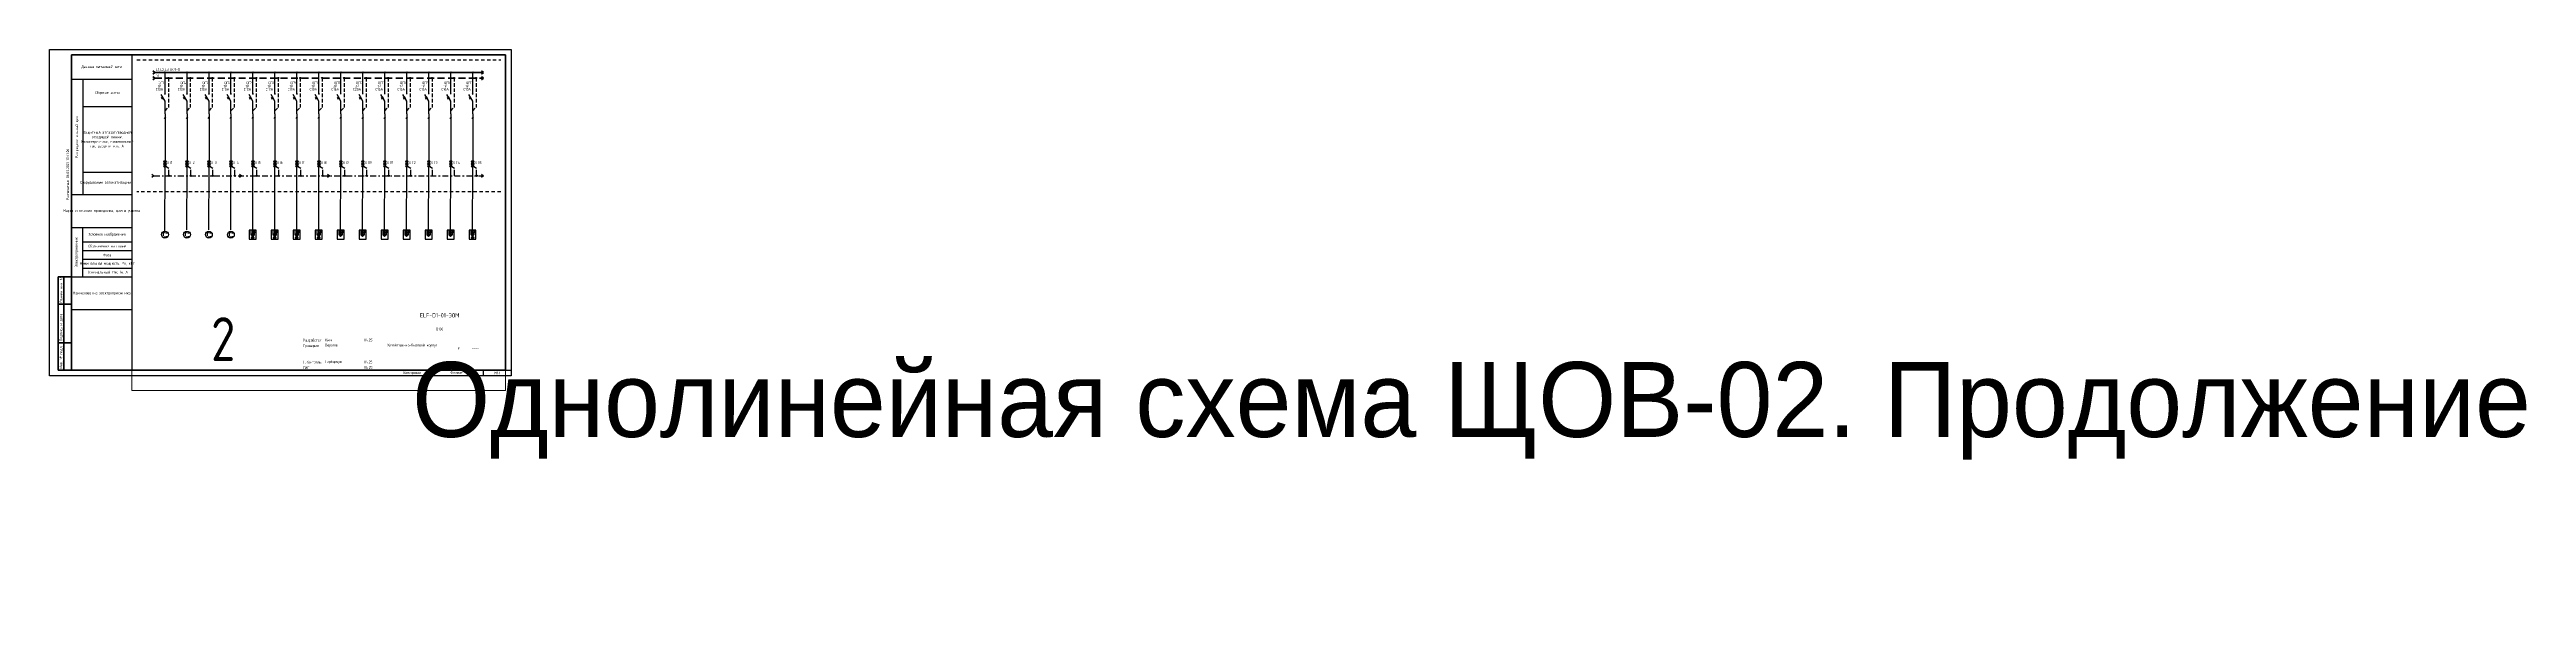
# Paper-space layout 'ЩР (2)' of a CAD drawing. Header units: millimetres. Extents: x 0 to 2254, y -218 to 297.
# The model-space entities are those that its viewports show. They can reach past a viewport. Long polylines and large blocks are cut down to what shows.
import ezdxf
from ezdxf.enums import TextEntityAlignment as Align

# ---------------------------------------------------------------- set-up
doc = ezdxf.new("R2018")
doc.units = ezdxf.units.MM
doc.set_wipeout_variables(frame=1)
for name, pattern in [('HIDDEN2', [4.7625, 3.175, -1.5875]), ('JIS_02_0.7', [1.35, 0.75, -0.6]), ('Штрихштриховая', [10.936111, 5.291667, -2.116667, 1.411111, -2.116667])]:
    doc.linetypes.add(name, pattern=pattern)
doc.layers.add('0_UNC Defpoints ЭОМ', color=6, linetype='Continuous', plot=False)
for name, color, linetype in [('0_UNC_5 Доп. Оборудования', 1, 'Continuous'), ('0_XT', 7, 'Continuous'), ('0_Рамка', 7, 'Continuous'), ('Нумерация QF', 7, 'Continuous')]:
    doc.layers.add(name, color=color, linetype=linetype)
doc.styles.get("Standard").update_dxf_attribs({"font": 'arial.ttf'})
doc.styles.add('UNC_A', font='GOST2304A_0.ttf')
doc.styles.add('Unecom', font='GOST2304A_0.ttf', dxfattribs={"height": 2.5})
doc.styles.add('СПДС', font='isocpeur.ttf', dxfattribs={"width": 0.8, "height": 2.5})

# ---------------------------------------------------------------- blocks, each defined once
blk = doc.blocks.new('*U169')
at = {"lineweight": 60, "ltscale": 10}
for p, q in [((20, 292), (415, 292)), ((20, 5), (20, 292)), ((415, 292), (415, 5)), ((8, 90), (20, 90)), ((8, 5), (8, 90)), ((13, 90), (13, 5)), ((20, 90), (20, 5)), ((20, 90), (20, 5)), ((8, 65), (20, 65)), ((8, 30), (20, 30)), ((20, 5), (8, 5)), ((415, 5), (20, 5))]:
    blk.add_line(p, q, dxfattribs=at)
at = {"layer": '0_UNC Defpoints ЭОМ', "ltscale": 10}
blk.add_lwpolyline([(420, 0), (0, 0), (0, 297), (420, 297)], close=True, dxfattribs=at)
at = {"layer": '0_UNC Defpoints ЭОМ', "lineweight": 30}
blk.add_lwpolyline([(395, 5), (420, 5), (420, 0), (395, 0)], close=True, dxfattribs=at)
at = {"char_height": 2.5, "attachment_point": 4, "rotation": 90, "style": 'Unecom'}
for s, insert, width in [('{\\fGOST type A|b0|i1|c204|p34; }Взамен инв. №', (10.5, 65), 25), (' Подпись и дата', (10.5, 30), 35), (' Инв. № подл.', (10.5, 5), 24.419)]:
    blk.add_mtext(s, dxfattribs=dict(at, insert=insert, width=width))
at = {"style": 'Unecom'}
for s, insert, char_height, width, attachment_point, line_spacing_factor in [('ELF-D1-01-ЭОМ', (355, 55), 4, 120, 5, 2), ('Разработал', (230.7, 32), 2.5, 20, 4, 2), ('Проверил', (230.7, 27), 2.5, 20, 4, 2), ('Ким', (250.8, 32.5), 2.5, 19.921, 4, 2), ('Вересов', (250.8, 27.5), 2.5, 19.921, 4, 2), ('04.25', (290, 32.5), 2.5, 10, 5, 2), ('Хозяйственно-бытовой корпус', (330, 27.5), 2.5, 70, 5, 1.5), ('D100', (355, 42.5), 2.5, 115, 5, 1.5), ('Р', (372.5, 25), 2.5, 15, 5, 2), ('Н.Контроль', (230.7, 12), 2.5, 20, 4, 2), ('ГИП', (230.7, 7.3), 2.5, 20, 4, 2), ('----', (250.8, 7), 2.5, 19.921, 4, 2), ('Гарбарчук', (250.8, 12.5), 2.5, 19.921, 4, 2), ('04.25', (290, 12.5), 2.5, 10, 5, 2), ('04.25', (290, 7.5), 2.5, 10, 5, 2)]:
    blk.add_mtext(s, dxfattribs=dict(at, insert=insert, char_height=char_height, width=width, attachment_point=attachment_point, line_spacing_factor=line_spacing_factor))
at = {"char_height": 2.5, "attachment_point": 4, "style": 'Unecom'}
for s, insert, width in [('Формат  ', (364.9, 2.6), 50), ('\\pi1; ', (250, -133.2), 20), ('\\pi1; ', (250, -133.2), 20), ('\\pxi0.4; ', (250, -133.2), 20), ('\\pi1; ', (512.5, -218.3), 20), ('\\pi1; ', (512.5, -218.3), 20), ('\\pxi0.4; ', (512.5, -218.3), 20)]:
    blk.add_mtext(s, dxfattribs=dict(at, insert=insert, width=width))
at = {"style": 'Unecom'}
blk.add_attdef('ЛИСТ_№', text='', height=2.5, dxfattribs=at).set_placement((387.5, 25), align=Align.MIDDLE_CENTER)
blk.add_attdef('КОЛ-ВО_ЛИСТОВ', text='', height=2.5, dxfattribs=at).set_placement((404.7, 23.7), align=Align.CENTER)
at = {"lineweight": 30, "flags": 104}
blk.add_attdef('ОПИСАНИЕ_ЛИСТА', text='', height=2.5, dxfattribs=at).set_placement((329.9, 12.5), align=Align.MIDDLE_CENTER)
at = {"style": 'Unecom', "flags": 8}
blk.add_attdef('ФОРМАТ_БУМАГИ', (379.4, 1.3), '', height=2.5, dxfattribs=at)
at = {"layer": '0_Рамка', "style": 'СПДС', "width": 0.8}
blk.add_text('Распечатано 06.05.2021 13:41:06', height=2.5, rotation=90, dxfattribs=at).set_placement((16.5, 160), align=Align.MIDDLE_LEFT)
at = {"layer": 'Defpoints', "insert": (330, 2.5), "char_height": 2.5, "width": 70, "attachment_point": 5, "style": 'Unecom'}
blk.add_mtext('Копировал', dxfattribs=at)
blk = doc.blocks.new('_Боковик_схема Юником')
at = {"color": 0, "lineweight": -2, "ltscale": 3}
blk.add_lwpolyline([(0, 232), (55, 232), (55, 0), (0, 0)], close=True, dxfattribs=at)
for points in [[(0, 210), (55, 210), (55, 125), (10.3, 125)], [(10.3, 210), (10.3, 105)], [(10.3, 185), (55, 185)], [(0, 105), (55, 105)], [(0, 75), (55, 75)], [(10, 75), (10, 30)], [(10, 62), (51.8, 62)], [(10, 62), (55, 62)], [(10, 54), (55, 54)], [(10, 46), (55, 46)], [(0, 30), (55, 30)], [(10, 38), (55, 38)]]:
    blk.add_lwpolyline(points, dxfattribs=at)
at = {"color": 0, "lineweight": -2, "char_height": 2.5, "attachment_point": 5, "style": 'Unecom'}
for s, insert, width in [('Данные питающей сети', (27.5, 221), 55), ('Сборные шины', (32.6, 197.5), 44.736), ('Защитный аппарат/вводной отходящей линии.\\PХарактеристика, номинальный ток, расцепитель, А.', (32.6, 155), 44.736), ('Оборудование автоматизации', (31, 115.7), 37.884), ('Марка и сечение проводника, длина участка', (27.5, 90), 55), ('Условное изображение', (32.5, 68.5), 45), ('Обозначение на плане', (32.5, 58), 45), ('Фаза', (32.5, 50), 45), ('Номинальная мощность, Рн, кВт', (32.5, 42), 45), ('Номинальный ток, Iн, А', (32.5, 34), 45), ('Наименование электроприемника', (27.5, 15), 55)]:
    blk.add_mtext(s, dxfattribs=dict(at, insert=insert, width=width))
at = {"color": 0, "lineweight": -2, "char_height": 2.5, "attachment_point": 5, "rotation": 90, "style": 'Unecom'}
for s, insert, width in [('Распределительный щит', (5.1, 157.5), 105), ('Электроприемник', (4.6, 52.5), 45)]:
    blk.add_mtext(s, dxfattribs=dict(at, insert=insert, width=width))
blk = doc.blocks.new('*U167')
at = {"lineweight": 40}
for p, q in [((0, 0), (-2, 1.5)), ((0, 0), (-2, -1.5)), ((299.1, 0), (297.1, 1.5)), ((299.1, 0), (297.1, -1.5)), ((0, -5), (-2, -3.5)), ((0, -5), (-2, -6.5)), ((299.1, -5), (297.1, -3.5)), ((299.1, -5), (297.1, -6.5))]:
    blk.add_line(p, q, dxfattribs=at)
at = {"linetype": 'ByBlock', "lineweight": 40}
blk.add_lwpolyline([(0, 0), (299.1, 0)], dxfattribs=at)
at = {"color": 4, "linetype": 'HIDDEN2', "lineweight": 40, "ltscale": 2}
blk.add_lwpolyline([(0, -5), (299.1, -5)], dxfattribs=at)
at = {"insert": (1.2, -1.6), "char_height": 2.5, "attachment_point": 1, "style": 'UNC_A'}
blk.add_mtext_dynamic_manual_height_columns('N', width=3.844, gutter_width=12.5, heights=[0], dxfattribs=at)
at = {"style": 'UNC_A'}
blk.add_attdef('ЛИНИЯ', (1, 1.5), '', height=2.5, dxfattribs=at)
blk = doc.blocks.new('*U165')
for p, q in [((0, -36.3), (0, -16.7)), ((0, -42.8), (-3.5, -36.7)), ((-0.4, -36.6), (0.4, -35.9)), ((0.4, -36.6), (-0.4, -35.9)), ((0, -54.3), (0, -42.8))]:
    blk.add_line(p, q)
at = {"color": 4, "linetype": 'HIDDEN2'}
for p in [(3, -21.7), (0, -51.6)]:
    blk.add_line(p, (3, -48.6), dxfattribs=at)
blk.add_lwpolyline([(-2.1, -41.1), (-3.1, -39.4), (-2.3, -38.9), (-1.3, -40.6)], close=True)
for centre in [(0, -16.7), (3, -21.7)]:
    blk.add_circle(centre, 0.5)
at = {"insert": (-6.2, -24.9), "char_height": 2.5, "attachment_point": 1, "style": 'Unecom'}
blk.add_mtext_dynamic_manual_height_columns('\\pxql;QF', width=5.707, gutter_width=12.5, heights=[4.37], dxfattribs=at)
at = {"style": 'Unecom'}
for tag, p in [('P', (-3.4, -30.4)), ('A', (-1.7, -33.3))]:
    blk.add_attdef(tag, text='', height=2.5, dxfattribs=at).set_placement(p, align=Align.RIGHT)
blk.add_attdef('N', (-3.2, -27.4), '', height=2.5, dxfattribs=at)
blk = doc.blocks.new('*U103')
at = {"lineweight": 25}
blk.add_line((-0.7, -0.7), (0.7, 0.7), dxfattribs=at)
blk = doc.blocks.new('*U174')
at = {"color": 0}
blk.add_wipeout([(0, 2.5), (0.6, 2.4), (1, 2.3), (1.4, 2.1), (1.8, 1.7), (2.1, 1.4), (2.2, 1.2), (2.3, 0.9), (2.4, 0.5), (2.5, 0.2), (2.5, -0.2), (2.5, -0.4), (2.4, -0.7), (2.3, -1), (2.2, -1.3), (2, -1.6), (1.7, -1.8), (1.5, -2), (1.2, -2.2), (0.8, -2.4), (0.6, -2.4), (0.3, -2.5), (0, -2.5), (-0.2, -2.5), (-0.5, -2.5), (-0.8, -2.4), (-1.2, -2.2), (-1.4, -2.1), (-1.6, -2), (-1.8, -1.8), (-1.9, -1.6), (-2.1, -1.4), (-2.2, -1.2), (-2.3, -1), (-2.4, -0.8), (-2.4, -0.6), (-2.5, -0.3), (-2.5, 0), (-2.5, 0.3), (-2.4, 0.7), (-2.3, 1), (-2.3, 1.1), (-2.1, 1.3), (-2, 1.5), (-1.9, 1.6), (-1.8, 1.7), (-1.6, 1.9), (-1.5, 2), (-1.3, 2.2), (-1, 2.3), (-0.9, 2.4), (-0.7, 2.4), (-0.5, 2.5), (-0.2, 2.5)], dxfattribs=at)
for p, q in [((-1.7, 1.8), (2.3, 1.1)), ((-1, -1), (-1, 1)), ((-1.7, -1.8), (2.2, -1.1))]:
    blk.add_line(p, q, dxfattribs=at)
blk.add_circle((0, 0), 2.5, dxfattribs=at)
at = {"color": 18, "true_color": 0x000000, "style": 'Unecom'}
blk.add_attdef('V.', (-0.8, 5.8), '', height=2.5, dxfattribs=at)
blk = doc.blocks.new('3 ур. кламмы')
at = {"color": 32, "true_color": 0xcd6928}
for p, q in [((0.8, 0), (-1, -1.8)), ((1, -0.2), (-0.8, -2))]:
    blk.add_line(p, q, dxfattribs=at)
at = {"color": 5}
for p, q in [((0.8, -2), (-1, -3.8)), ((1, -2.2), (-0.8, -4))]:
    blk.add_line(p, q, dxfattribs=at)
at = {"color": 3}
for p, q in [((0.8, -4), (-1, -5.8)), ((1, -4.2), (-0.8, -6))]:
    blk.add_line(p, q, dxfattribs=at)
at = {"color": 32, "true_color": 0xcd6928}
blk.add_circle((0, -1), 1, dxfattribs=at)
at = {"color": 5}
blk.add_circle((0, -3), 1, dxfattribs=at)
at = {"color": 3}
blk.add_circle((0, -5), 1, dxfattribs=at)
at = {"style": 'UNC_A'}
blk.add_attdef('1', (1.7, -3), '', height=2.5, dxfattribs=at)
blk = doc.blocks.new('*U175')
at = {"color": 0}
blk.add_wipeout([(-2.5, 3.3), (2.5, 3.3), (2.5, -3.3), (-2.5, -3.3)], dxfattribs=at)
for p, q in [((1.2, 0), (-1.2, 0)), ((0, 0), (-0.5, 0.1)), ((0, 0), (-0.5, 0.1)), ((0, -1.3), (0, 3.3)), ((0, 0), (0.5, 0.1)), ((0, 0), (0.5, 0.1)), ((1.1, 1.8), (1.3, 1.3)), ((1.6, 1.8), (1.1, 1.8)), ((1.3, 3), (1.3, 3.3)), ((1.6, 1.8), (1.3, 1.3)), ((-0.6, -1.6), (-0.4, -2.9)), ((0, 0), (-0.5, -0.1)), ((0, 0), (-0.5, -0.1)), ((-0.3, -1.8), (0.3, -1.8)), ((0, 0), (0.5, -0.1)), ((0, 0), (0.5, -0.1)), ((0, -3), (0, -3.3)), ((0.6, -1.6), (0.4, -2.9))]:
    blk.add_line(p, q, dxfattribs=at)
for points in [[(-2.5, 3.3), (-2.5, -3.3), (2.5, -3.3), (2.5, 3.3)], [(-1.2, 0), (0, -1.2), (1.2, 0), (0, 1.2)]]:
    blk.add_lwpolyline(points, close=True, dxfattribs=at)
for points in [[(-1.3, 3.3), (-1.3, 0), (-1.2, 0)], [(1.2, 0), (1.3, 0), (1.3, 1.3)]]:
    blk.add_lwpolyline(points, dxfattribs=at)
for centre in [(1.3, 2.2), (0, -2.2)]:
    blk.add_circle(centre, 0.833, dxfattribs=at)
at = {"color": 18, "true_color": 0x000000, "style": 'Unecom'}
blk.add_attdef('K.', (-0.7, 5.1), '', height=2.5, dxfattribs=at)
blk = doc.blocks.new('*U222')
at = {"color": 0}
for p, q in [((1.2, 0), (-1.2, 0)), ((0, 0), (-0.5, 0.1)), ((0, 0), (-0.5, 0.1)), ((0, -1.3), (0, 3.3)), ((0, 0), (0.5, 0.1)), ((0, 0), (0.5, 0.1)), ((1.1, 1.8), (1.3, 1.3)), ((1.6, 1.8), (1.1, 1.8)), ((1.3, 3), (1.3, 3.3)), ((1.6, 1.8), (1.3, 1.3)), ((0, 0), (-0.5, -0.1)), ((0, 0), (-0.5, -0.1)), ((0, 0), (0.5, -0.1)), ((0, 0), (0.5, -0.1))]:
    blk.add_line(p, q, dxfattribs=at)
for points in [[(-2.5, 3.3), (-2.5, -3.3), (2.5, -3.3), (2.5, 3.3)], [(-1.2, 0), (0, -1.2), (1.2, 0), (0, 1.2)]]:
    blk.add_lwpolyline(points, close=True, dxfattribs=at)
for points in [[(-1.3, 3.3), (-1.3, 0), (-1.2, 0)], [(1.2, 0), (1.3, 0), (1.3, 1.3)]]:
    blk.add_lwpolyline(points, dxfattribs=at)
blk.add_circle((1.3, 2.2), 0.833, dxfattribs=at)
at = {"color": 18, "true_color": 0x000000, "style": 'Unecom'}
blk.add_attdef('KV.', (-1.3, 6.6), '', height=2.5, dxfattribs=at)

msp = doc.modelspace()

# ---------------------------------------------------------------- linework, layer by layer
at = {"color": 6}
for points in [[(395, 1578), (55, 1578), (55, 1291), (395, 1291), (395, 1578)], [(735, 1578), (395, 1578), (395, 1291), (735, 1291), (735, 1578)], [(1075, 1578), (735, 1578), (735, 1291), (1075, 1291), (1075, 1578)]]:
    msp.add_lwpolyline(points, dxfattribs=at)
at = {"linetype": 'JIS_02_0.7', "ltscale": 4}
for points in [[(399.5, 1573.5), (730.5, 1573.5)], [(730.5, 1453.5), (399.5, 1453.5)]]:
    msp.add_lwpolyline(points, dxfattribs=at)
for points in [[(425.1, 1524.5), (425.1, 1481.8)], [(445.1, 1524.5), (445.1, 1481.8)], [(465.1, 1524.5), (465.1, 1481.8)], [(485.1, 1524.5), (485.1, 1481.8)], [(505.1, 1524.5), (505.1, 1481.8)], [(525.1, 1524.5), (525.1, 1481.8)], [(545.1, 1524.5), (545.1, 1481.8)], [(565.1, 1524.5), (565.1, 1481.8)], [(585.1, 1524.5), (585.1, 1481.8)], [(605.1, 1524.5), (605.1, 1481.8)], [(625.1, 1524.5), (625.1, 1481.8)], [(645.1, 1524.5), (645.1, 1481.8)], [(665.1, 1524.5), (665.1, 1481.8)], [(685.1, 1524.5), (685.1, 1481.8)], [(705.1, 1524.5), (705.1, 1481.8)], [(413, 1469.6), (415, 1468.1), (413, 1466.6)], [(424.9, 1417.6), (425.1, 1475.8)], [(444.9, 1418.7), (445.1, 1475.8)], [(464.9, 1418.7), (465.1, 1475.8)], [(484.9, 1418.7), (485.1, 1475.8)], [(493, 1469.6), (495, 1468.1), (493, 1466.6)], [(504.9, 1417.6), (505.1, 1475.8)], [(524.9, 1418.7), (525.1, 1475.8)], [(544.9, 1418.7), (545.1, 1475.8)], [(564.9, 1418.7), (565.1, 1475.8)], [(573, 1469.6), (575, 1468.1), (573, 1466.6)], [(584.9, 1417.6), (585.1, 1475.8)], [(604.9, 1418.7), (605.1, 1475.8)], [(624.9, 1418.7), (625.1, 1475.8)], [(644.9, 1418.7), (645.1, 1475.8)], [(664.9, 1418.7), (665.1, 1475.8)], [(684.9, 1418.7), (685.1, 1475.8)], [(704.9, 1417.6), (705.1, 1475.8)], [(713, 1469.6), (715, 1468.1), (713, 1466.6)]]:
    msp.add_lwpolyline(points)
at = {"color": 3, "linetype": 'Штрихштриховая'}
for points in [[(415, 1468.1), (715, 1468.1)], [(428.6, 1468.1), (428.6, 1474.6), (425.1, 1476.8)], [(448.6, 1468.1), (448.6, 1474.6), (445.1, 1476.8)], [(468.6, 1468.1), (468.6, 1474.6), (465.1, 1476.8)], [(488.6, 1468.1), (488.6, 1474.6), (485.1, 1476.8)], [(508.6, 1468.1), (508.6, 1474.6), (505.1, 1476.8)], [(528.6, 1468.1), (528.6, 1474.6), (525.1, 1476.8)], [(548.6, 1468.1), (548.6, 1474.6), (545.1, 1476.8)], [(568.6, 1468.1), (568.6, 1474.6), (565.1, 1476.8)], [(588.6, 1468.1), (588.6, 1474.6), (585.1, 1476.8)], [(608.6, 1468.1), (608.6, 1474.6), (605.1, 1476.8)], [(628.6, 1468.1), (628.6, 1474.6), (625.1, 1476.8)], [(648.6, 1468.1), (648.6, 1474.6), (645.1, 1476.8)], [(668.6, 1468.1), (668.6, 1474.6), (665.1, 1476.8)], [(688.6, 1468.1), (688.6, 1474.6), (685.1, 1476.8)], [(708.6, 1468.1), (708.6, 1474.6), (705.1, 1476.8)]]:
    msp.add_lwpolyline(points, dxfattribs=at)
at = {"color": 0, "linetype": 'ByBlock', "lineweight": -3}
for centre in [(428.6, 1468.1), (448.6, 1468.1), (468.6, 1468.1), (488.6, 1468.1), (508.6, 1468.1), (528.6, 1468.1), (548.6, 1468.1), (568.6, 1468.1), (588.6, 1468.1), (608.6, 1468.1), (628.6, 1468.1), (648.6, 1468.1), (708.6, 1468.1)]:
    msp.add_circle(centre, 0.575, dxfattribs=at)

# ---------------------------------------------------------------- block references
for name, p, values in [('*U167', (415.9, 1562), {'ЛИНИЯ': 'L1,L2,L3 (KM-1)'}), ('3 ур. кламмы', (425.1, 1481.8), {'1': 'XT'}), ('3 ур. кламмы', (445.1, 1481.8), {'1': 'XT'}), ('3 ур. кламмы', (465.1, 1481.8), {'1': 'XT'}), ('3 ур. кламмы', (485.1, 1481.8), {'1': 'XT'}), ('3 ур. кламмы', (505.1, 1481.8), {'1': 'XT'}), ('3 ур. кламмы', (525.1, 1481.8), {'1': 'XT'}), ('3 ур. кламмы', (545.1, 1481.8), {'1': 'XT'}), ('3 ур. кламмы', (565.1, 1481.8), {'1': 'XT'}), ('3 ур. кламмы', (585.1, 1481.8), {'1': 'XT'}), ('3 ур. кламмы', (605.1, 1481.8), {'1': 'XT'}), ('3 ур. кламмы', (625.1, 1481.8), {'1': 'XT'}), ('3 ур. кламмы', (645.1, 1481.8), {'1': 'XT'}), ('3 ур. кламмы', (665.1, 1481.8), {'1': 'XT'}), ('3 ур. кламмы', (685.1, 1481.8), {'1': 'XT'}), ('3 ур. кламмы', (705.1, 1481.8), {'1': 'XT'})]:
    msp.add_blockref(name, p).add_auto_attribs(values)
at = {"color": 1}
ref = msp.add_blockref('*U165', (425.1, 1578.8), dxfattribs=at)
ref.add_attrib('P', '1P', dxfattribs={"height": 2.5, "style": 'Unecom'}).set_placement((421.7, 1548.3), align=Align.RIGHT)
ref.add_attrib('A', 'C10A', dxfattribs={"height": 2.5, "style": 'Unecom'}).set_placement((423.4, 1545.5), align=Align.RIGHT)
ref = msp.add_blockref('*U165', (445.1, 1578.8), dxfattribs=at)
ref.add_attrib('P', '1P', dxfattribs={"height": 2.5, "style": 'Unecom'}).set_placement((441.7, 1548.3), align=Align.RIGHT)
ref.add_attrib('A', 'C10A', dxfattribs={"height": 2.5, "style": 'Unecom'}).set_placement((443.4, 1545.5), align=Align.RIGHT)
ref = msp.add_blockref('*U165', (465.1, 1578.8), dxfattribs=at)
ref.add_attrib('P', '1P', dxfattribs={"height": 2.5, "style": 'Unecom'}).set_placement((461.7, 1548.3), align=Align.RIGHT)
ref.add_attrib('A', 'C10A', dxfattribs={"height": 2.5, "style": 'Unecom'}).set_placement((463.4, 1545.5), align=Align.RIGHT)
ref = msp.add_blockref('*U165', (485.1, 1578.8), dxfattribs=at)
ref.add_attrib('P', '1P', dxfattribs={"height": 2.5, "style": 'Unecom'}).set_placement((481.7, 1548.3), align=Align.RIGHT)
ref.add_attrib('A', 'C10A', dxfattribs={"height": 2.5, "style": 'Unecom'}).set_placement((483.4, 1545.5), align=Align.RIGHT)
ref = msp.add_blockref('*U165', (505.1, 1578.8), dxfattribs=at)
ref.add_attrib('P', '1P', dxfattribs={"height": 2.5, "style": 'Unecom'}).set_placement((501.7, 1548.3), align=Align.RIGHT)
ref.add_attrib('A', 'C10A', dxfattribs={"height": 2.5, "style": 'Unecom'}).set_placement((503.4, 1545.5), align=Align.RIGHT)
ref = msp.add_blockref('*U165', (525.1, 1578.8), dxfattribs=at)
ref.add_attrib('P', '1P', dxfattribs={"height": 2.5, "style": 'Unecom'}).set_placement((521.7, 1548.3), align=Align.RIGHT)
ref.add_attrib('A', 'C10A', dxfattribs={"height": 2.5, "style": 'Unecom'}).set_placement((523.4, 1545.5), align=Align.RIGHT)
ref = msp.add_blockref('*U165', (545.1, 1578.8), dxfattribs=at)
ref.add_attrib('P', '1P', dxfattribs={"height": 2.5, "style": 'Unecom'}).set_placement((541.7, 1548.3), align=Align.RIGHT)
ref.add_attrib('A', 'C10A', dxfattribs={"height": 2.5, "style": 'Unecom'}).set_placement((543.4, 1545.5), align=Align.RIGHT)
ref = msp.add_blockref('*U165', (565.1, 1578.8), dxfattribs=at)
ref.add_attrib('P', '1P', dxfattribs={"height": 2.5, "style": 'Unecom'}).set_placement((561.7, 1548.3), align=Align.RIGHT)
ref.add_attrib('A', 'C10A', dxfattribs={"height": 2.5, "style": 'Unecom'}).set_placement((563.4, 1545.5), align=Align.RIGHT)
ref = msp.add_blockref('*U165', (585.1, 1578.8), dxfattribs=at)
ref.add_attrib('P', '3P', dxfattribs={"height": 2.5, "style": 'Unecom'}).set_placement((581.7, 1548.3), align=Align.RIGHT)
ref.add_attrib('A', 'С16А', dxfattribs={"height": 2.5, "style": 'Unecom'}).set_placement((583.4, 1545.5), align=Align.RIGHT)
ref = msp.add_blockref('*U165', (605.1, 1578.8), dxfattribs=at)
ref.add_attrib('P', '3P', dxfattribs={"height": 2.5, "style": 'Unecom'}).set_placement((601.7, 1548.3), align=Align.RIGHT)
ref.add_attrib('A', 'C20A', dxfattribs={"height": 2.5, "style": 'Unecom'}).set_placement((603.4, 1545.5), align=Align.RIGHT)
ref = msp.add_blockref('*U165', (625.1, 1578.8), dxfattribs=at)
ref.add_attrib('P', '1P', dxfattribs={"height": 2.5, "style": 'Unecom'}).set_placement((621.7, 1548.3), align=Align.RIGHT)
ref.add_attrib('A', 'С16А', dxfattribs={"height": 2.5, "style": 'Unecom'}).set_placement((623.4, 1545.5), align=Align.RIGHT)
ref = msp.add_blockref('*U165', (645.1, 1578.8), dxfattribs=at)
ref.add_attrib('P', '1P', dxfattribs={"height": 2.5, "style": 'Unecom'}).set_placement((641.7, 1548.3), align=Align.RIGHT)
ref.add_attrib('A', 'С16А', dxfattribs={"height": 2.5, "style": 'Unecom'}).set_placement((643.4, 1545.5), align=Align.RIGHT)
ref = msp.add_blockref('*U165', (665.1, 1578.8), dxfattribs=at)
ref.add_attrib('P', '1P', dxfattribs={"height": 2.5, "style": 'Unecom'}).set_placement((661.7, 1548.3), align=Align.RIGHT)
ref.add_attrib('A', 'С16А', dxfattribs={"height": 2.5, "style": 'Unecom'}).set_placement((663.4, 1545.5), align=Align.RIGHT)
ref = msp.add_blockref('*U165', (685.1, 1578.8), dxfattribs=at)
ref.add_attrib('P', '1P', dxfattribs={"height": 2.5, "style": 'Unecom'}).set_placement((681.7, 1548.3), align=Align.RIGHT)
ref.add_attrib('A', 'С16А', dxfattribs={"height": 2.5, "style": 'Unecom'}).set_placement((683.4, 1545.5), align=Align.RIGHT)
ref = msp.add_blockref('*U165', (705.1, 1578.8), dxfattribs=at)
ref.add_attrib('P', '1P', dxfattribs={"height": 2.5, "style": 'Unecom'}).set_placement((701.7, 1548.3), align=Align.RIGHT)
ref.add_attrib('A', 'C10A', dxfattribs={"height": 2.5, "style": 'Unecom'}).set_placement((703.4, 1545.5), align=Align.RIGHT)
for p in [(425, 1520.9), (445, 1520.9), (465, 1520.9), (485, 1520.9), (505, 1520.9), (525, 1520.9), (545, 1520.9), (565, 1520.9), (585, 1520.9), (605, 1520.9), (625, 1520.9), (645, 1520.9), (665, 1520.9), (685, 1520.9), (705, 1520.9)]:
    msp.add_blockref('*U103', p)
at = {"layer": '0_UNC_5 Доп. Оборудования', "color": 4, "xscale": 1.252060273136781, "yscale": 1.252060273136781, "zscale": 1.252060273136781}
for p in [(584.9, 1414.4), (604.9, 1414.4), (624.9, 1414.4), (644.9, 1414.4), (664.9, 1414.4), (684.9, 1414.4)]:
    msp.add_blockref('*U222', p, dxfattribs=at)

# ---------------------------------------------------------------- texts
at = {"layer": '0_XT', "char_height": 2.5, "attachment_point": 4, "style": 'Unecom'}
for s, insert in [('1', (430.3, 1480.1)), ('2', (450.3, 1480.1)), ('3', (470.3, 1480.1)), ('4', (490.3, 1480.1)), ('5', (510.3, 1480.1)), ('6', (530.3, 1480.1)), ('7', (550.3, 1480.1)), ('8', (570.3, 1480.1)), ('9', (590.3, 1480.1)), ('10', (610.3, 1480.1)), ('11', (630.3, 1480.1)), ('12', (650.3, 1480.1)), ('13', (670.3, 1480.1)), ('14', (690.3, 1480.1)), ('15', (710.3, 1480.1))]:
    msp.add_mtext_dynamic_manual_height_columns(s, width=9.917, gutter_width=12.5, heights=[0], dxfattribs=dict(at, insert=insert))
at = {"layer": 'Defpoints', "color": 6, "insert": (467, 1339.3), "char_height": 40, "attachment_point": 1, "style": 'Unecom'}
msp.add_mtext_dynamic_manual_height_columns('2', width=99.921, gutter_width=12.5, heights=[0], dxfattribs=at)
at = {"layer": 'Нумерация QF', "char_height": 2.5, "attachment_point": 4, "style": 'Unecom'}
for s, insert in [('3', (422.3, 1552.7)), ('4', (442.3, 1552.7)), ('5', (462.3, 1552.7)), ('6', (482.3, 1552.7)), ('7', (502.3, 1552.7)), ('8', (522.3, 1552.7)), ('9', (542.3, 1552.7)), ('10', (562.3, 1552.7)), ('11', (582.3, 1552.7)), ('12', (602.3, 1552.7)), ('13', (622.3, 1552.7)), ('14', (642.3, 1552.7)), ('15', (662.3, 1552.7)), ('16', (682.3, 1552.7)), ('17', (702.3, 1552.7))]:
    msp.add_mtext_dynamic_manual_height_columns(s, width=7.51, gutter_width=12.5, heights=[0], dxfattribs=dict(at, insert=insert))

# ---------------------------------------------------------------- next in the draw order: block references
at = {"layer": '0_UNC_5 Доп. Оборудования', "color": 4, "xscale": 1.252060273136781, "yscale": 1.252060273136781, "zscale": 1.252060273136781}
for name, p in [('*U174', (425, 1414.5)), ('*U174', (445, 1414.5)), ('*U174', (465, 1414.5)), ('*U174', (485, 1414.4)), ('*U175', (504.9, 1414.4)), ('*U175', (524.9, 1414.4)), ('*U175', (544.9, 1414.4)), ('*U175', (564.9, 1414.4)), ('*U175', (704.9, 1414.5))]:
    msp.add_blockref(name, p, dxfattribs=at)

psp = doc.layouts.new('ЩР (2)')

# ---------------------------------------------------------------- block references
at = {"ltscale": 100}
ref = psp.add_blockref('*U169', (0, 0), dxfattribs=at)
ref.add_attrib('ФОРМАТ_БУМАГИ', 'А3', (379.4, 1.3), dxfattribs={"height": 2.5, "style": 'Unecom'})
ref.add_attrib('ЛИСТ_№', '----', dxfattribs={"height": 2.5, "style": 'Unecom'}).set_placement((387.5, 25), align=Align.MIDDLE_CENTER)
lines = psp.add_mtext('Однолинейная схема ЩОВ-02. Продолжение', dxfattribs={"insert": (329.9, 12.5), "char_height": 68.284, "attachment_point": 1})
ref.add_attrib('ОПИСАНИЕ_ЛИСТА', '', (329.9, 12.5), dxfattribs={"flags": 104}).embed_mtext(lines)
at = {"lineweight": -3}
psp.add_blockref('_Боковик_схема Юником', (20, 60), dxfattribs=at)

# ---------------------------------------------------------------- texts
at = {"insert": (407.5, 2.5), "char_height": 2.5, "width": 25, "attachment_point": 5, "line_spacing_factor": 2, "style": 'Unecom'}
psp.add_mtext('М1:1', dxfattribs=at)

# ---------------------------------------------------------------- viewports
at = {"layer": 'Defpoints', "color": 6}
psp.add_viewport(center=(245, 139.3), size=(340, 305.449), view_center_point=(565, 1425.3), view_height=305.449, dxfattribs=at)

doc.saveas('drawing.dxf')
